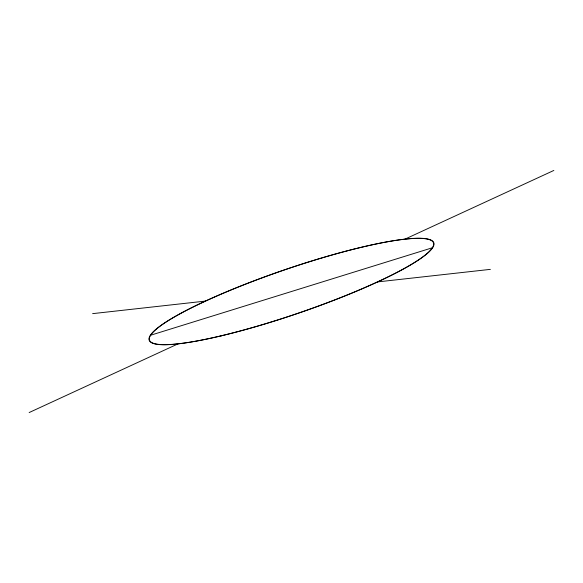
<?xml version="1.0" encoding="UTF-8"?>
<svg xmlns="http://www.w3.org/2000/svg" width="583" height="583" viewBox="0 0 583 583"><rect width="100%" height="100%" fill="white"/><g stroke="black" fill="none" stroke-linecap="round" stroke-linejoin="round"><path stroke-width="0.87" d="M29.15 412.553L177.946 343.897M405.054 239.103L553.85 170.447M150.647 335.225L432.353 247.775M92.624 313.639L205.42 301.083M377.58 281.917L490.376 269.361M221.569 335.699A150.079 22.701 -18.9 0 0 433.672 243.84A150.079 22.701 -18.9 0 0 219.259 294.962A150.079 22.701 -18.9 0 0 221.569 335.699M221.001 335.895A150.414 22.752 -18.9 0 0 433.992 243.811A150.414 22.752 -18.9 0 0 219.507 294.794A150.414 22.752 -18.9 0 0 221.001 335.895"/></g></svg>
